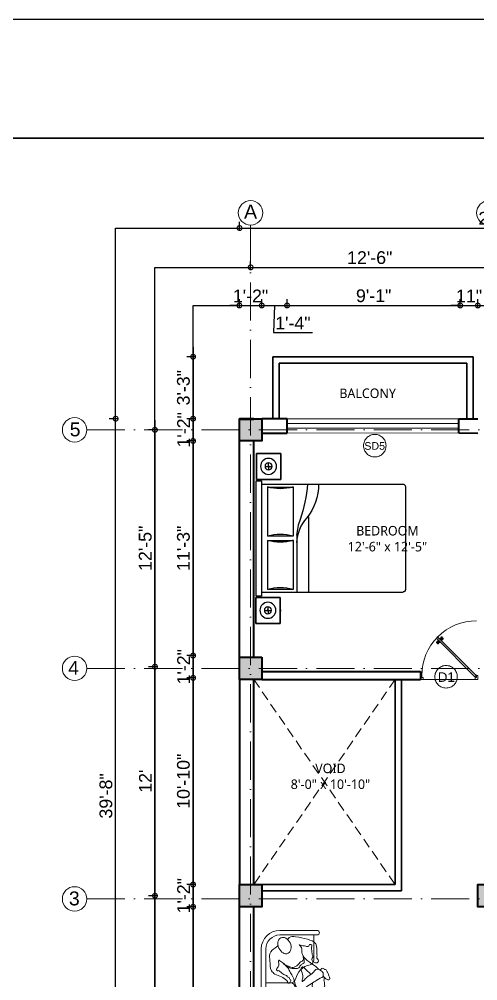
# Model space of a CAD drawing. Header units: inches. Extents: x -71 to 2682309, y -3332 to 801571.
# Drawn here: x 2657438 to 2657726, y 800966 to 801571 of the extents above; entities that cross this region are included whole.
import ezdxf

# ---------------------------------------------------------------- set-up
doc = ezdxf.new("R2010")
doc.units = ezdxf.units.IN
doc.header["$MEASUREMENT"] = 0
doc.header["$PDMODE"] = 99
doc.linetypes.add('ACAD_ISO10W100', pattern=[18, 12, -3, 0, -3])
doc.linetypes.add('HIDDEN2', pattern=[0.1875, 0.125, -0.0625])
for name, color, linetype, lineweight in [('BORDER', 5, 'Continuous', 60), ('CONC. OUTLINE RA', 150, 'Continuous', 40), ('ele 4', 114, 'Continuous', 9), ('FIXTURES', 23, 'Continuous', 9), ('HATCH RA', 8, 'Continuous', 9), ('Overhang EA', 164, 'HIDDEN2', 5), ('PUERTAS', 7, 'Continuous', 13), ('TEXT RA', 254, 'Continuous', 20), ('TEXTURE EA', 8, 'ACAD_ISO10W100', 9), ('wall EA', 24, 'Continuous', 40), ('WALL RA', 42, 'Continuous', 50), ('WALL__HALF_NEW', 42, 'Continuous', 30), ('Win EA', 114, 'Continuous', 5)]:
    doc.layers.add(name, color=color, linetype=linetype, lineweight=lineweight)
for name, color, linetype in [('HACTH', 7, 'Continuous'), ('lettring', 7, 'Continuous'), ('text EA', 7, 'Continuous')]:
    doc.layers.add(name, color=color, linetype=linetype)
doc.styles.add('EAPL', font='arial.ttf', dxfattribs={"height": 8})
doc.styles.get("Standard").update_dxf_attribs({"font": 'arial.ttf'})
doc.dimstyles.new('EA Copy of 1-8', dxfattribs={"dimtxt": 8, "dimasz": 6, "dimexe": 4, "dimexo": 6, "dimgap": 2, "dimtad": 1, "dimdec": 0, "dimzin": 0, "dimdsep": 46, "dimlunit": 3, "dimtxsty": 'EAPL', "dimblk": 'DOTSMALL', "dimcen": -0.09, "dimdle": 6, "dimclrd": 256, "dimclre": 256, "dimclrt": 256, "dimadec": 0, "dimazin": 0, "dimtfac": 8, "dimtdec": 0, "dimtix": 1, "dimtmove": 0, "dimatfit": 3, "dimldrblk": 'OPEN30', "dimfxl": 1, "dimfxlon": 1, "dimtolj": 1, "dimtzin": 0, "dimlwd": -1, "dimlwe": -1, "dimarcsym": 0})

# ---------------------------------------------------------------- blocks, each defined once
blk = doc.blocks.new('COLUMN')
at = {"layer": 'HACTH', "lineweight": 30, "transparency": 33554541}
h = blk.add_hatch(color=256, dxfattribs=at)
h.dxf.hatch_style = 1
h.paths.add_polyline_path([(2659104.19, 784576.38), (2659090.19, 784576.38), (2659090.19, 784562.38), (2659104.19, 784562.38)])
at = {"layer": 'CONC. OUTLINE RA'}
blk.add_lwpolyline([(2659090.19, 784576.38), (2659104.19, 784576.38), (2659104.19, 784562.38), (2659090.19, 784562.38)], close=True, dxfattribs=at)
blk = doc.blocks.new('BED')
at = {"linetype": 'ByBlock', "lineweight": 25}
for points in [[(301567, 126192), (301224, 126192), (301567, 126192)], [(301224, 126192), (301224, 126192)], [(301224, 126192), (301224, 125828), (301224, 126192), (301224, 125828)], [(301567, 126192), (301567, 125826), (301567, 126192)], [(301396, 126018), (301396, 126061)], [(301224, 126018), (301222, 126018), (301224, 126018), (301222, 126018), (301222, 126020), (301222, 126018), (301222, 126020), (301224, 126020), (301222, 126020), (301224, 126020)], [(301222, 126016), (301222, 126018), (301222, 126016)], [(301224, 126016), (301222, 126016), (301224, 126016)], [(301222, 126014), (301222, 126016), (301222, 126014)], [(301222, 126012), (301222, 126014), (301222, 126012)], [(301222, 126014), (301224, 126014)], [(301222, 126010), (301222, 126012), (301222, 126010)], [(301224, 126012), (301222, 126012), (301224, 126012)], [(301222, 126008), (301222, 126010), (301222, 126008)], [(301222, 126010), (301224, 126010)], [(301222, 126006), (301222, 126008), (301222, 126006)], [(301224, 126008), (301222, 126008), (301224, 126008)], [(301222, 126006), (301224, 126006)], [(301222, 126004), (301222, 126006), (301222, 126004)], [(301222, 126001), (301222, 126004), (301222, 126001)], [(301222, 126004), (301222, 126004)], [(301224, 126004), (301222, 126004), (301224, 126004)], [(301224, 125999), (301222, 125999), (301224, 125999), (301222, 125999), (301222, 126001), (301222, 125999), (301222, 126001), (301224, 126001), (301222, 126001), (301224, 126001)], [(301387, 126010), (301345, 126010)], [(301396, 126001), (301396, 125959)], [(301446, 126010), (301406, 126010)], [(301224, 125828), (301567, 125826), (301224, 125828)], [(301567, 125849), (301567, 125849)], [(299465, 125728), (299463, 124266)], [(301497, 125758), (299495, 125760)], [(300835, 125301), (300835, 124232)], [(301000, 125036), (301000, 124232)], [(301495, 124234), (299495, 124236)], [(301576, 124158), (301233, 124158), (301576, 124158)], [(301233, 124158), (301233, 124158)], [(301233, 124158), (301233, 123792), (301233, 124158), (301233, 123792)], [(301576, 124158), (301576, 123792), (301576, 124158)], [(301404, 123984), (301404, 124024)], [(301233, 123984), (301231, 123984), (301233, 123984), (301231, 123984), (301231, 123986), (301231, 123984), (301231, 123986)], [(301231, 123986), (301233, 123986), (301231, 123986)], [(301231, 123982), (301231, 123984), (301231, 123982)], [(301231, 123980), (301231, 123982), (301231, 123980)], [(301233, 123982), (301231, 123982), (301233, 123982)], [(301231, 123978), (301231, 123980), (301231, 123978)], [(301231, 123980), (301231, 123980)], [(301231, 123976), (301231, 123978), (301231, 123976)], [(301231, 123978), (301233, 123978)], [(301231, 123974), (301231, 123976), (301231, 123974)], [(301231, 123976), (301231, 123976)], [(301233, 123976), (301231, 123976), (301233, 123976)], [(301231, 123972), (301231, 123974), (301231, 123972)], [(301231, 123974), (301233, 123974)], [(301233, 123972), (301231, 123972), (301233, 123972)], [(301231, 123969), (301231, 123972), (301231, 123969)], [(301231, 123967), (301231, 123969), (301231, 123967)], [(301231, 123969), (301231, 123969)], [(301233, 123969), (301231, 123969), (301233, 123969)], [(301231, 123967), (301231, 123967)], [(301231, 123965), (301231, 123967), (301231, 123965)], [(301233, 123967), (301231, 123967), (301233, 123967)], [(301231, 123965), (301231, 123965)], [(301396, 123976), (301355, 123976)], [(301404, 123965), (301404, 123925)], [(301455, 123976), (301415, 123976)], [(301233, 123792), (301576, 123792), (301233, 123792)], [(301576, 123815), (301576, 123815)]]:
    blk.add_lwpolyline(points, dxfattribs=at)
for points in [[(301573, 124177), (301573, 125809), (301497, 125809), (301495, 124177)], [(301049, 125026), (301410, 125026), (301410, 125720), (301049, 125720)], [(301049, 124272), (301408, 124272), (301410, 124966), (301049, 124966)], [(301233, 123980), (301231, 123980)], [(301233, 123965), (301231, 123965), (301233, 123965), (301231, 123965)]]:
    blk.add_lwpolyline(points, close=True, dxfattribs=at)
for points in [[(300692, 125762, 0.1793), (300859, 125283, -0.171394), (301002, 124936)], [(300849, 125761, 0.067213), (300951, 125262, -0.076223), (301001, 125039)]]:
    blk.add_lwpolyline(points, format="xyb", dxfattribs=at)
for centre, radius in [((301398, 126012), 113), ((301398, 126012), 49.7), ((301398, 126012), 9.52), ((301407, 123978), 113), ((301407, 123978), 49.7), ((301407, 123978), 9.52)]:
    blk.add_circle(centre, radius, dxfattribs=at)
for centre, radius, start, end in [((299497, 125730), 30.7, 89.9709, 179.9709), ((301233, 126340), 645, 253.7111, 286.2306), ((301231, 125586), 645, 253.7111, 286.2306), ((301231, 124409), 645, 73.7111, 106.2306), ((301231, 123656), 645, 73.7111, 106.2306), ((299497, 124268), 30.7, 179.9709, 269.9709)]:
    blk.add_arc(centre, radius, start, end, dxfattribs=at)
blk = doc.blocks.new('3ft')
at = {"layer": 'PUERTAS', "color": 6}
for p, q in [((1.01, 2.52), (25.23, 26.74)), ((26.05, 25.92), (1.77, 1.64)), ((26.05, 25.92), (25.23, 26.74)), ((0, 2.4), (0, 0)), ((0.72, 2.4), (0, 2.4)), ((1.6, 0), (0, 0)), ((0.72, 1.52), (0.72, 2.44)), ((0.8, 1.52), (0.72, 1.52)), ((0.8, 1.52), (0.8, 2.41)), ((0.8, 1.2), (0.8, 1.52)), ((1.6, 1.2), (0.8, 1.2)), ((1.57, 1.84), (0.94, 2.47)), ((1.63, 1.89), (0.97, 2.55)), ((1.63, 1.89), (1.57, 1.84)), ((1.77, 1.64), (1.57, 1.84)), ((1.6, 0), (1.6, 1.2)), ((34.4, 0), (34.4, 1.2)), ((34.4, 1.2), (35.2, 1.2)), ((34.4, 0), (36, 0)), ((35.2, 1.2), (35.2, 2.4)), ((35.2, 2.4), (36, 2.4)), ((36, 0), (36, 2.4))]:
    blk.add_line(p, q, dxfattribs=at)
at = {"layer": 'PUERTAS', "color": 8}
for p, q in [((22.57, 24.94), (21.65, 25.68)), ((22.63, 24.99), (21.69, 25.75)), ((22.74, 25.1), (21.84, 25.9)), ((22.13, 26.28), (21.98, 26.13)), ((22.88, 25.24), (22.01, 26.06)), ((22.13, 26.28), (22.27, 26.42)), ((22.29, 26.41), (22.27, 26.42)), ((23.16, 25.52), (22.34, 26.39)), ((23.3, 25.66), (22.5, 26.56)), ((23.41, 25.77), (22.65, 26.71)), ((22.69, 24.32), (23.02, 24.83)), ((23.46, 25.83), (22.72, 26.75)), ((22.95, 24.96), (22.84, 25.07)), ((22.98, 24.99), (22.86, 25.1)), ((23.03, 25.04), (22.91, 25.15)), ((22.91, 24.53), (23.1, 24.91)), ((23.11, 25.12), (22.99, 25.23)), ((23.13, 24.76), (23.18, 24.99)), ((23.28, 25.3), (23.17, 25.41)), ((23.36, 25.37), (23.25, 25.49)), ((23.31, 24.94), (23.28, 25.08)), ((23.41, 25.43), (23.3, 25.54)), ((23.46, 25.09), (23.32, 25.13)), ((23.44, 25.45), (23.33, 25.56)), ((23.64, 25.27), (23.41, 25.22)), ((23.87, 25.49), (23.49, 25.3)), ((24.08, 25.71), (23.57, 25.38)), ((24.58, 24.33), (24.52, 24.1)), ((24.8, 24.56), (24.61, 24.18)), ((25.02, 24.77), (24.68, 24.26)), ((23.63, 23.38), (24.14, 23.72)), ((23.84, 23.6), (24.22, 23.79)), ((24.07, 23.82), (24.3, 23.88)), ((24.25, 24), (24.39, 23.97)), ((24.25, 23.26), (24.99, 22.34)), ((24.27, 23.64), (24.38, 23.53)), ((24.3, 23.67), (24.41, 23.56)), ((24.3, 23.32), (25.06, 22.38)), ((24.35, 23.72), (24.46, 23.61)), ((24.4, 24.15), (24.43, 24.01)), ((24.41, 23.43), (25.2, 22.53)), ((24.43, 23.8), (24.54, 23.69)), ((24.55, 23.57), (25.37, 22.7)), ((24.6, 23.97), (24.72, 23.86)), ((24.68, 24.05), (24.79, 23.94)), ((24.73, 24.1), (24.85, 23.99)), ((24.76, 24.13), (24.87, 24.02)), ((24.83, 23.85), (25.7, 23.03)), ((24.97, 23.99), (25.87, 23.2)), ((25.08, 24.1), (26.02, 23.34)), ((25.14, 24.15), (26.06, 23.41)), ((25.58, 22.82), (25.43, 22.67)), ((25.58, 22.82), (25.73, 22.97)), ((25.72, 22.98), (25.73, 22.97)), ((0, 0), (36, 0))]:
    blk.add_line(p, q, dxfattribs=at)
at = {"layer": 'PUERTAS', "color": 1}
for p, q in [((21.67, 25.73), (22.17, 26.23)), ((22.49, 24.95), (21.67, 25.61)), ((21.7, 25.82), (22.14, 26.26)), ((21.73, 25.79), (21.7, 25.82)), ((22.58, 26.7), (22.14, 26.26)), ((22.67, 26.73), (22.17, 26.23)), ((22.61, 26.67), (22.58, 26.7)), ((22.6, 24.96), (23.02, 25.38)), ((22.61, 24.25), (22.92, 24.72)), ((22.7, 25.07), (22.71, 25.06)), ((23.45, 25.91), (22.79, 26.73)), ((22.82, 25.06), (23.08, 25.32)), ((22.94, 24.95), (22.83, 25.07)), ((22.92, 24.72), (22.92, 24.72)), ((22.93, 24.94), (23.19, 25.21)), ((22.93, 24.84), (22.93, 24.83)), ((23.44, 25.81), (23.02, 25.38)), ((23.34, 25.58), (23.08, 25.32)), ((23.46, 25.47), (23.19, 25.21)), ((23.33, 25.7), (23.34, 25.69)), ((23.45, 25.46), (23.33, 25.57)), ((23.57, 25.47), (23.57, 25.47)), ((24.15, 25.79), (23.68, 25.48)), ((23.68, 25.48), (23.68, 25.48)), ((24.27, 25.78), (24.26, 25.79)), ((24.79, 24.38), (24.78, 24.37)), ((24.78, 24.26), (24.78, 24.26)), ((25.1, 24.84), (24.79, 24.38)), ((25.09, 24.96), (25.1, 24.95)), ((22.62, 24.13), (22.61, 24.14)), ((23.44, 23.31), (23.45, 23.3)), ((23.56, 23.3), (24.03, 23.61)), ((24.03, 23.61), (24.03, 23.62)), ((24.14, 23.62), (24.14, 23.62)), ((24.25, 23.62), (24.51, 23.89)), ((24.26, 23.29), (24.69, 23.71)), ((24.26, 23.63), (24.37, 23.52)), ((24.26, 23.18), (24.92, 22.37)), ((24.37, 23.52), (24.63, 23.77)), ((24.37, 23.4), (24.37, 23.4)), ((24.78, 24.15), (24.51, 23.89)), ((24.89, 24.03), (24.63, 23.77)), ((25.11, 24.14), (24.69, 23.71)), ((24.77, 24.14), (24.88, 24.03)), ((25, 24.03), (25, 24.03)), ((25.04, 22.36), (25.54, 22.86)), ((25.1, 22.42), (25.13, 22.39)), ((25.13, 22.39), (25.57, 22.83)), ((25.22, 24.14), (26.03, 23.48)), ((26.04, 23.37), (25.54, 22.86)), ((26.01, 23.27), (25.57, 22.83)), ((25.98, 23.3), (26.01, 23.27))]:
    blk.add_line(p, q, dxfattribs=at)
at = {"layer": 'PUERTAS', "color": 2}
for p, q in [((21.99, 26.11), (21.98, 26.13)), ((25.42, 22.68), (25.43, 22.67))]:
    blk.add_line(p, q, dxfattribs=at)
at = {"layer": 'PUERTAS', "color": 6}
for radius in [0.155, 0.0752]:
    blk.add_circle((0.82, 2.56), radius, dxfattribs=at)
blk.add_arc((0.82, 2.56), 34.38, 359.72845, 90.03333, dxfattribs=at)
at = {"layer": 'PUERTAS', "color": 1}
for centre, start, end in [((22.54, 25.01), 231.07637, 315), ((22.67, 24.2), 135, 225), ((22.73, 26.68), 38.92363, 135), ((22.77, 25.12), 225, 315), ((22.99, 24.89), 135, 219.74275), ((22.87, 24.78), 315, 39.74275), ((23.28, 25.63), 315, 45), ((23.39, 25.86), 315, 38.92363), ((23.51, 25.41), 50.25725, 135), ((23.62, 25.53), 230.25725, 315), ((24.2, 25.73), 45, 135), ((24.84, 24.31), 135, 219.74275), ((24.72, 24.21), 315, 39.74275), ((25.04, 24.89), 315, 45), ((23.51, 23.36), 225, 315), ((24.09, 23.56), 50.25725, 135), ((24.2, 23.68), 230.25725, 315), ((24.32, 23.23), 135, 218.92363), ((24.42, 23.46), 135, 225), ((24.94, 23.98), 45, 135), ((24.98, 22.42), 218.92363, 315), ((25.17, 24.08), 51.07637, 135), ((25.98, 23.42), 315, 51.07637)]:
    blk.add_arc(centre, 0.08, start, end, dxfattribs=at)
blk = doc.blocks.new('*U327')
at = {"color": 3, "xscale": -1}
blk.add_blockref('3ft', (42, 0), dxfattribs=at)
blk = doc.blocks.new('SDM')
at = {"lineweight": 9}
for p, q in [((145581.57, -43580.35), (145558.51, -43580.35)), ((145581.57, -43583.21), (145558.51, -43583.21)), ((145579.51, -43598.48), (145579.51, -43583.21)), ((145579.51, -43598.48), (145579.51, -43583.21)), ((145547.05, -43640.66), (145547.05, -43591.8)), ((145547.05, -43640.66), (145547.05, -43591.8)), ((145549.92, -43640.73), (145549.92, -43591.8)), ((145549.92, -43656.78), (145549.92, -43591.8)), ((145565.19, -43612.8), (145549.92, -43612.8)), ((145565.19, -43612.8), (145549.92, -43612.8)), ((145568.05, -43631.19), (145568.05, -43615.66)), ((145568.05, -43631.19), (145568.05, -43615.66)), ((145565.19, -43634.05), (145549.92, -43634.05)), ((145565.19, -43634.05), (145549.92, -43634.05)), ((145568.05, -43653.91), (145568.05, -43636.91)), ((145547.05, -43640.66), (145547.05, -43657.79)), ((145549.92, -43650.09), (145549.92, -43657.79)), ((145565.19, -43656.78), (145549.92, -43656.78)), ((145565.19, -43656.78), (145549.92, -43656.78))]:
    blk.add_line(p, q, dxfattribs=at)
blk.add_line((145556.59, -43604.83), (145557.09, -43605.35))
for centre, radius, start, end in [((145558.51, -43591.8), 11.45, 90, 180), ((145558.51, -43591.8), 11.45, 90, 180), ((145558.51, -43591.8), 8.59, 90, 180), ((145558.51, -43591.8), 8.59, 90, 180), ((145581.57, -43581.78), 1.43, 270, 90), ((145579.51, -43612.8), 11.45, 101.53696, 168.46304), ((145576.8, -43598.87), 2.73, 278.71479, 8.26891), ((145565.19, -43615.66), 2.86, 0, 90), ((145565.19, -43615.66), 2.86, 0, 90), ((145565.48, -43609.94), 2.86, 270, 348.46304), ((145565.48, -43609.94), 2.86, 270, 348.46304), ((145565.19, -43631.19), 2.86, 270, 0), ((145565.19, -43631.19), 2.86, 270, 0), ((145565.19, -43636.91), 2.86, 0, 90), ((145565.19, -43636.91), 2.86, 0, 90), ((145565.19, -43653.91), 2.86, 270, 0), ((145565.19, -43653.91), 2.86, 270, 0)]:
    blk.add_arc(centre, radius, start, end, dxfattribs=at)
blk.add_arc((145548.49, -43657.79), 1.43, 180, 0)
blk.add_ellipse((145561.42, -43589.72), major_axis=(2.23, -4.81), ratio=0.720355, dxfattribs=at)
blk.add_ellipse((145584.78, -43617.77), major_axis=(2.08, -1.83), ratio=0.724723, start_param=3.724097, end_param=8.077763, dxfattribs=at)
for points, knots in [([(145582.66, -43604.49), (145581.89, -43603.69), (145580.09, -43601.85), (145576.85, -43600.27), (145574.76, -43598.23), (145573.51, -43597.01), (145572.75, -43595.77), (145571.76, -43593.51), (145572.65, -43590.72), (145569.82, -43589.03), (145573.06, -43589.94), (145574.37, -43590.04), (145576.54, -43590.65), (145576.71, -43588.71), (145578.82, -43589.38), (145577.83, -43590.8), (145578.25, -43591.89), (145578.23, -43593.26), (145578.53, -43594.3), (145578.44, -43595.46), (145579.16, -43596.04), (145579.01, -43597.14), (145578.14, -43597.7), (145578.34, -43598.67), (145578.82, -43599.66), (145579.99, -43600.15), (145581.12, -43600.6), (145582.03, -43600.15), (145582.69, -43599.11), (145581.99, -43598.22), (145581.5, -43597.72), (145581.31, -43597.2), (145581.61, -43596.3), (145581.35, -43593.41), (145582.12, -43587.99), (145574.83, -43585.48), (145569.79, -43584.26), (145564.84, -43584.02), (145563.64, -43585.5), (145563.31, -43585.92)], [0, 0, 0, 0, 3.325846, 7.670134, 10.624116, 12.038265, 12.889845, 14.971214, 19.344642, 20.120435, 22.38686, 24.122183, 26.004207, 27.016886, 28.504809, 29.576653, 31.062957, 31.871648, 33.645407, 34.323323, 35.174903, 36.105505, 37.177588, 37.855503, 38.814461, 40.422275, 41.495341, 42.271134, 43.283734, 44.722228, 45.098363, 45.395714, 46.326316, 47.794737, 54.212165, 59.995624, 67.491179, 71.461404, 73.033279, 73.033279, 73.033279, 73.033279]), ([(145585.61, -43608.88), (145584.2, -43609.62), (145581.58, -43611), (145577.76, -43613.56), (145574.67, -43615.51), (145571.84, -43617.27), (145569.02, -43616.63), (145568.58, -43614.68), (145567.89, -43613.21), (145567.43, -43610.81), (145566.17, -43607.96), (145564.47, -43605.67), (145563.86, -43603.28), (145562.06, -43602.41), (145561.18, -43600.81), (145559.78, -43600.07), (145558.85, -43599.46), (145557.64, -43598.16), (145557.94, -43601.13), (145557.88, -43602.41), (145557.12, -43603.41), (145556.56, -43603.91), (145556.45, -43604.73), (145556.99, -43605.58), (145557.87, -43605), (145559.03, -43606.43), (145560.5, -43607.17), (145561.91, -43608.16), (145563.13, -43608.26), (145562.97, -43609.25), (145564.07, -43609.05), (145564.5, -43610.05), (145565.06, -43610.71), (145565.52, -43611.57), (145564.92, -43612.2), (145564.69, -43612.89), (145564.15, -43613.06), (145563.63, -43613.05), (145563.29, -43612.55), (145563.23, -43611.94), (145562.13, -43610.48), (145559.48, -43608.81), (145555.77, -43607.96), (145552.34, -43604.66), (145552.67, -43599.88), (145551.7, -43594.36), (145554.84, -43591.55), (145556.97, -43590.33), (145557.37, -43589.79), (145557.51, -43589.6)], [0, 0, 0, 0, 4.757835, 8.871596, 13.795995, 15.703378, 18.874355, 20.333078, 21.393776, 23.787848, 27.593012, 30.637122, 32.309739, 34.63565, 36.117002, 37.663703, 39.119172, 39.874687, 41.758796, 44.064105, 44.674646, 45.429733, 46.26714, 47.007713, 47.770706, 48.615291, 51.760073, 52.888557, 54.017041, 54.448664, 55.189599, 56.303165, 57.268571, 57.970993, 58.865489, 59.567911, 60.036322, 60.455576, 61.048101, 61.611799, 62.282373, 66.362929, 70.738851, 73.568952, 79.766702, 84.1832, 89.528267, 90.789581, 91.513321, 91.513321, 91.513321, 91.513321]), ([(145572.91, -43596.32), (145573.15, -43597.2), (145573.59, -43598.88), (145570.97, -43599.75), (145569.92, -43601.66), (145567.96, -43603), (145565.7, -43603.56), (145563.97, -43602.46), (145562.46, -43601.92), (145560.82, -43601.64), (145560.56, -43600.79), (145560.51, -43600.48)], [0, 0, 0, 0, 2.449131, 4.69274, 7.226306, 9.206901, 12.10049, 13.868805, 15.405753, 17.351833, 18.303342, 18.303342, 18.303342, 18.303342]), ([(145573.13, -43595.99), (145573.34, -43597.2), (145573.6, -43598.63), (145573.65, -43600.85), (145571.96, -43601.1), (145571.06, -43602.32), (145570.52, -43603.6), (145569.01, -43604.19), (145567.26, -43603.83), (145565.11, -43603.86), (145563.48, -43602.93), (145562.55, -43602.24), (145562.17, -43601.95)], [0, 0, 0, 0, 3.818851, 4.526346, 6.049201, 7.818838, 9.005706, 10.038026, 12.347087, 14.294969, 16.367357, 17.79478, 17.79478, 17.79478, 17.79478]), ([(145583.56, -43604.85), (145583.86, -43604.46), (145584.32, -43603.85), (145585.5, -43603.71), (145585.93, -43604.25), (145586.44, -43604.74), (145587.38, -43604.44), (145587.54, -43605.6), (145588.37, -43606.43), (145588.36, -43607.82), (145589.16, -43608.75), (145589.35, -43609.49), (145589.4, -43610.07), (145589.47, -43610.92), (145588.28, -43611.08), (145587.39, -43610.56), (145586.55, -43609.9), (145585.83, -43609.16), (145585.02, -43608.15), (145585.62, -43606.75), (145584.63, -43605.68), (145583.67, -43605.2), (145582.86, -43604.42), (145580.6, -43603.89), (145579.14, -43606.97), (145576.49, -43608.25), (145574.89, -43609.71), (145573.86, -43610.95), (145571.67, -43612.84), (145573.45, -43608.47), (145572.22, -43606.57), (145571.59, -43604.43), (145571.85, -43603.27), (145572.93, -43602.7), (145574.74, -43604.8), (145576.28, -43606.09), (145577.57, -43607.16)], [0, 0, 0, 0, 1.413911, 2.223451, 3.110756, 3.345147, 4.273579, 5.232538, 6.084118, 7.812651, 8.956683, 9.672739, 10.024535, 10.760551, 11.83593, 12.67758, 13.932597, 14.9716, 15.823306, 17.620444, 18.646588, 19.817059, 20.889812, 21.962679, 26.196297, 28.649123, 31.002252, 32.332218, 34.121838, 36.518503, 40.555506, 41.816824, 43.042534, 43.818327, 44.89108, 50.212658, 50.212658, 50.212658, 50.212658]), ([(145585.57, -43608.87), (145585.86, -43609.68), (145586.02, -43610.25), (145585.68, -43611.33), (145586.43, -43612.31), (145586, -43613.51), (145586.5, -43614.71), (145585.66, -43616.03), (145584.3, -43616.79), (145582.95, -43617.09), (145581.52, -43617.06), (145580.62, -43615.91), (145579.07, -43616.07), (145578.48, -43614.8), (145578.77, -43613.79), (145578.84, -43613.04), (145578.95, -43612.75)], [0, 0, 0, 0, 1.018713, 1.858353, 3.365839, 4.34542, 5.635641, 7.143048, 8.739637, 10.511534, 11.492244, 13.058156, 14.62439, 15.633938, 16.893399, 17.90899, 17.90899, 17.90899, 17.90899])]:
    blk.add_open_spline(points, degree=3, knots=knots, dxfattribs=at)
blk = doc.blocks.new('_DotSmall')
at = {"color": 0, "linetype": 'ByBlock', "const_width": 0.5}
blk.add_lwpolyline([(-0.0625, 0, 1), (0.0625, 0, 1)], format="xyb", close=True, dxfattribs=at)
blk = doc.blocks.new('*D598')
at = {"layer": 'Defpoints', "color": 0, "transparency": 16777216}
for p in [(2657576.37, 801358.52), (2657547.22, 801319.52), (2657576.3, 801319.52)]:
    blk.add_point(p, dxfattribs=at)
at = {"layer": 'lettring', "transparency": 16777216}
for p, q in [((2657547.22, 801364.52), (2657547.22, 801313.52)), ((2657548.22, 801358.52), (2657543.22, 801358.52)), ((2657548.22, 801319.52), (2657543.22, 801319.52))]:
    blk.add_line(p, q, dxfattribs=at)
at = {"layer": 'lettring', "transparency": 16777216, "xscale": 6, "yscale": 6, "zscale": 6}
for p, rotation in [((2657547.22, 801358.52), 90), ((2657547.22, 801319.52), 270)]:
    blk.add_blockref('_DotSmall', p, dxfattribs=dict(at, rotation=rotation))
at = {"layer": 'lettring', "transparency": 16777216, "insert": (2657541.13, 801339.02), "char_height": 8, "attachment_point": 5, "rotation": 90, "style": 'EAPL'}
blk.add_mtext('\\A1;3\'-3"', dxfattribs=at)
blk = doc.blocks.new('_Open30')
at = {"color": 0, "linetype": 'ByBlock', "lineweight": -2}
for p, q in [((-1, 0.27), (0, 0)), ((0, 0), (-1, -0.27)), ((0, 0), (-1, 0))]:
    blk.add_line(p, q, dxfattribs=at)
blk = doc.blocks.new('*D599')
at = {"layer": 'Defpoints', "color": 0, "transparency": 16777216}
for p in [(2657576.3, 801319.52), (2657547.22, 801305.52), (2657576.37, 801305.52)]:
    blk.add_point(p, dxfattribs=at)
at = {"layer": 'lettring', "transparency": 16777216}
for p, q in [((2657547.22, 801319.52), (2657547.22, 801325.52)), ((2657548.22, 801319.52), (2657543.22, 801319.52)), ((2657547.22, 801319.52), (2657547.22, 801305.52)), ((2657548.22, 801305.52), (2657543.22, 801305.52)), ((2657547.22, 801305.52), (2657547.22, 801299.52))]:
    blk.add_line(p, q, dxfattribs=at)
at = {"layer": 'lettring', "transparency": 16777216, "xscale": 6, "yscale": 6, "zscale": 6}
for p, rotation in [((2657547.22, 801319.52), 270), ((2657547.22, 801305.52), 90)]:
    blk.add_blockref('_DotSmall', p, dxfattribs=dict(at, rotation=rotation))
at = {"layer": 'lettring', "transparency": 16777216, "insert": (2657541.2, 801312.52), "char_height": 8, "attachment_point": 5, "rotation": 90, "style": 'EAPL'}
blk.add_mtext('\\A1;1\'-2"', dxfattribs=at)
blk = doc.blocks.new('*D600')
at = {"layer": 'Defpoints', "color": 0, "transparency": 16777216}
for p in [(2657576.37, 801305.52), (2657547.22, 801170.52), (2657576.3, 801170.52)]:
    blk.add_point(p, dxfattribs=at)
at = {"layer": 'lettring', "transparency": 16777216}
for p, q in [((2657547.22, 801311.52), (2657547.22, 801164.52)), ((2657548.22, 801305.52), (2657543.22, 801305.52)), ((2657548.22, 801170.52), (2657543.22, 801170.52))]:
    blk.add_line(p, q, dxfattribs=at)
at = {"layer": 'lettring', "transparency": 16777216, "xscale": 6, "yscale": 6, "zscale": 6}
for p, rotation in [((2657547.22, 801305.52), 90), ((2657547.22, 801170.52), 270)]:
    blk.add_blockref('_DotSmall', p, dxfattribs=dict(at, rotation=rotation))
at = {"layer": 'lettring', "transparency": 16777216, "insert": (2657541.13, 801238.02), "char_height": 8, "attachment_point": 5, "rotation": 90, "style": 'EAPL'}
blk.add_mtext('\\A1;11\'-3"', dxfattribs=at)
blk = doc.blocks.new('*D601')
at = {"layer": 'Defpoints', "color": 0, "transparency": 16777216}
for p in [(2657576.3, 801170.52), (2657547.22, 801156.52), (2657576.3, 801156.52)]:
    blk.add_point(p, dxfattribs=at)
at = {"layer": 'lettring', "transparency": 16777216}
for p, q in [((2657547.22, 801170.52), (2657547.22, 801176.52)), ((2657548.22, 801170.52), (2657543.22, 801170.52)), ((2657547.22, 801170.52), (2657547.22, 801156.52)), ((2657548.22, 801156.52), (2657543.22, 801156.52)), ((2657547.22, 801156.52), (2657547.22, 801150.52))]:
    blk.add_line(p, q, dxfattribs=at)
at = {"layer": 'lettring', "transparency": 16777216, "xscale": 6, "yscale": 6, "zscale": 6}
for p, rotation in [((2657547.22, 801170.52), 270), ((2657547.22, 801156.52), 90)]:
    blk.add_blockref('_DotSmall', p, dxfattribs=dict(at, rotation=rotation))
at = {"layer": 'lettring', "transparency": 16777216, "insert": (2657541.2, 801163.52), "char_height": 8, "attachment_point": 5, "rotation": 90, "style": 'EAPL'}
blk.add_mtext('\\A1;1\'-2"', dxfattribs=at)
blk = doc.blocks.new('*D602')
at = {"layer": 'Defpoints', "color": 0, "transparency": 16777216}
for p in [(2657576.3, 801156.52), (2657547.22, 801026.51), (2657576.33, 801026.51)]:
    blk.add_point(p, dxfattribs=at)
at = {"layer": 'lettring', "transparency": 16777216}
for p, q in [((2657547.22, 801162.52), (2657547.22, 801020.51)), ((2657548.22, 801156.52), (2657543.22, 801156.52)), ((2657548.22, 801026.51), (2657543.22, 801026.51))]:
    blk.add_line(p, q, dxfattribs=at)
at = {"layer": 'lettring', "transparency": 16777216, "xscale": 6, "yscale": 6, "zscale": 6}
for p, rotation in [((2657547.22, 801156.52), 90), ((2657547.22, 801026.51), 270)]:
    blk.add_blockref('_DotSmall', p, dxfattribs=dict(at, rotation=rotation))
at = {"layer": 'lettring', "transparency": 16777216, "insert": (2657541.13, 801091.51), "char_height": 8, "attachment_point": 5, "rotation": 90, "style": 'EAPL'}
blk.add_mtext('\\A1;10\'-10"', dxfattribs=at)
blk = doc.blocks.new('*D603')
at = {"layer": 'Defpoints', "color": 0, "transparency": 16777216}
for p in [(2657576.33, 801026.51), (2657547.22, 801012.51), (2657576.3, 801012.51)]:
    blk.add_point(p, dxfattribs=at)
at = {"layer": 'lettring', "transparency": 16777216}
for p, q in [((2657547.22, 801026.51), (2657547.22, 801032.51)), ((2657548.22, 801026.51), (2657543.22, 801026.51)), ((2657547.22, 801026.51), (2657547.22, 801012.51)), ((2657548.22, 801012.51), (2657543.22, 801012.51)), ((2657547.22, 801012.51), (2657547.22, 801006.51))]:
    blk.add_line(p, q, dxfattribs=at)
at = {"layer": 'lettring', "transparency": 16777216, "xscale": 6, "yscale": 6, "zscale": 6}
for p, rotation in [((2657547.22, 801026.51), 270), ((2657547.22, 801012.51), 90)]:
    blk.add_blockref('_DotSmall', p, dxfattribs=dict(at, rotation=rotation))
at = {"layer": 'lettring', "transparency": 16777216, "insert": (2657541.2, 801019.51), "char_height": 8, "attachment_point": 5, "rotation": 90, "style": 'EAPL'}
blk.add_mtext('\\A1;1\'-2"', dxfattribs=at)
blk = doc.blocks.new('*D593')
at = {"layer": 'Defpoints', "color": 0, "transparency": 16777216}
for p in [(2657583.4, 801312.52), (2657523.22, 801163.54), (2657583.36, 801163.54)]:
    blk.add_point(p, dxfattribs=at)
at = {"layer": 'lettring', "transparency": 16777216}
for p, q in [((2657523.22, 801318.52), (2657523.22, 801157.54)), ((2657524.22, 801312.52), (2657519.22, 801312.52)), ((2657524.22, 801163.54), (2657519.22, 801163.54))]:
    blk.add_line(p, q, dxfattribs=at)
at = {"layer": 'lettring', "transparency": 16777216, "xscale": 6, "yscale": 6, "zscale": 6}
for p, rotation in [((2657523.22, 801312.52), 90), ((2657523.22, 801163.54), 270)]:
    blk.add_blockref('_DotSmall', p, dxfattribs=dict(at, rotation=rotation))
at = {"layer": 'lettring', "transparency": 16777216, "insert": (2657517.13, 801238.03), "char_height": 8, "attachment_point": 5, "rotation": 90, "style": 'EAPL'}
blk.add_mtext('\\A1;12\'-5"', dxfattribs=at)
blk = doc.blocks.new('*D594')
at = {"layer": 'Defpoints', "color": 0, "transparency": 16777216}
for p in [(2657583.36, 801163.54), (2657523.22, 801019.48), (2657583.36, 801019.48)]:
    blk.add_point(p, dxfattribs=at)
at = {"layer": 'lettring', "transparency": 16777216}
for p, q in [((2657523.22, 801169.54), (2657523.22, 801013.48)), ((2657524.22, 801163.54), (2657519.22, 801163.54)), ((2657524.22, 801019.48), (2657519.22, 801019.48))]:
    blk.add_line(p, q, dxfattribs=at)
at = {"layer": 'lettring', "transparency": 16777216, "xscale": 6, "yscale": 6, "zscale": 6}
for p, rotation in [((2657523.22, 801163.54), 90), ((2657523.22, 801019.48), 270)]:
    blk.add_blockref('_DotSmall', p, dxfattribs=dict(at, rotation=rotation))
at = {"layer": 'lettring', "transparency": 16777216, "insert": (2657517.2, 801091.51), "char_height": 8, "attachment_point": 5, "rotation": 90, "style": 'EAPL'}
blk.add_mtext("\\A1;12'", dxfattribs=at)
blk = doc.blocks.new('*D595')
at = {"layer": 'Defpoints', "color": 0, "transparency": 16777216}
for p in [(2657583.36, 801019.48), (2657523.22, 800852.02), (2657583.36, 800852.02)]:
    blk.add_point(p, dxfattribs=at)
at = {"layer": 'lettring', "transparency": 16777216}
for p, q in [((2657523.22, 801025.48), (2657523.22, 800846.02)), ((2657524.22, 801019.48), (2657519.22, 801019.48)), ((2657524.22, 800852.02), (2657519.22, 800852.02))]:
    blk.add_line(p, q, dxfattribs=at)
at = {"layer": 'lettring', "transparency": 16777216, "xscale": 6, "yscale": 6, "zscale": 6}
for p, rotation in [((2657523.22, 801019.48), 90), ((2657523.22, 800852.02), 270)]:
    blk.add_blockref('_DotSmall', p, dxfattribs=dict(at, rotation=rotation))
at = {"layer": 'lettring', "transparency": 16777216, "insert": (2657517.2, 800935.75), "char_height": 8, "attachment_point": 5, "rotation": 90, "style": 'EAPL'}
blk.add_mtext('\\A1;14\'-1"', dxfattribs=at)
blk = doc.blocks.new('*D596')
at = {"layer": 'Defpoints', "color": 0, "transparency": 16777216}
for p in [(2657498.48, 801319.52), (2657576.36, 801319.52), (2657576.36, 800845.02)]:
    blk.add_point(p, dxfattribs=at)
at = {"layer": 'lettring', "transparency": 16777216}
for p, q in [((2657498.48, 800839.02), (2657498.48, 801325.52)), ((2657499.48, 801319.52), (2657494.48, 801319.52)), ((2657499.48, 800845.02), (2657494.48, 800845.02))]:
    blk.add_line(p, q, dxfattribs=at)
at = {"layer": 'lettring', "transparency": 16777216, "xscale": 6, "yscale": 6, "zscale": 6}
for p, rotation in [((2657498.48, 801319.52), 90), ((2657498.48, 800845.02), 270)]:
    blk.add_blockref('_DotSmall', p, dxfattribs=dict(at, rotation=rotation))
at = {"layer": 'lettring', "transparency": 16777216, "insert": (2657492.39, 801082.27), "char_height": 8, "attachment_point": 5, "rotation": 90, "style": 'EAPL'}
blk.add_mtext('\\A1;39\'-8"', dxfattribs=at)
blk = doc.blocks.new('*D597')
at = {"layer": 'Defpoints', "color": 0, "transparency": 16777216}
for p in [(2657576.36, 801012.51), (2657547.22, 800859.04), (2657576.36, 800859.04)]:
    blk.add_point(p, dxfattribs=at)
at = {"layer": 'lettring', "transparency": 16777216}
for p, q in [((2657547.22, 801018.51), (2657547.22, 800853.04)), ((2657548.22, 801012.51), (2657543.22, 801012.51)), ((2657548.22, 800859.04), (2657543.22, 800859.04))]:
    blk.add_line(p, q, dxfattribs=at)
at = {"layer": 'lettring', "transparency": 16777216, "xscale": 6, "yscale": 6, "zscale": 6}
for p, rotation in [((2657547.22, 801012.51), 90), ((2657547.22, 800859.04), 270)]:
    blk.add_blockref('_DotSmall', p, dxfattribs=dict(at, rotation=rotation))
at = {"layer": 'lettring', "transparency": 16777216, "insert": (2657541.2, 800935.78), "char_height": 8, "attachment_point": 5, "rotation": 90, "style": 'EAPL'}
blk.add_mtext('\\A1;12\'-11"', dxfattribs=at)
blk = doc.blocks.new('*D606')
at = {"layer": 'Defpoints', "color": 0, "transparency": 16777216}
for p in [(2657733.25, 801414.7), (2657583.4, 801312.52), (2657733.25, 801312.52)]:
    blk.add_point(p, dxfattribs=at)
at = {"layer": 'lettring', "transparency": 16777216}
for p, q in [((2657583.4, 801413.7), (2657583.4, 801418.7)), ((2657733.25, 801413.7), (2657733.25, 801418.7)), ((2657577.4, 801414.7), (2657739.25, 801414.7))]:
    blk.add_line(p, q, dxfattribs=at)
at = {"layer": 'lettring', "transparency": 16777216, "xscale": 6, "yscale": 6, "zscale": 6, "rotation": 180}
blk.add_blockref('_DotSmall', (2657583.4, 801414.7), dxfattribs=at)
at = {"layer": 'lettring', "transparency": 16777216, "xscale": 6, "yscale": 6, "zscale": 6}
blk.add_blockref('_DotSmall', (2657733.25, 801414.7), dxfattribs=at)
at = {"layer": 'lettring', "transparency": 16777216, "insert": (2657658.32, 801420.79), "char_height": 8, "attachment_point": 5, "style": 'EAPL'}
blk.add_mtext('\\A1;12\'-6"', dxfattribs=at)
blk = doc.blocks.new('*D608')
at = {"layer": 'Defpoints', "color": 0, "transparency": 16777216}
for p in [(2657905.33, 801439.45), (2657576.4, 801319.52), (2657905.33, 801319.52)]:
    blk.add_point(p, dxfattribs=at)
at = {"layer": 'lettring', "transparency": 16777216}
for p, q in [((2657576.4, 801438.45), (2657576.4, 801443.45)), ((2657905.33, 801438.45), (2657905.33, 801443.45)), ((2657570.4, 801439.45), (2657911.33, 801439.45))]:
    blk.add_line(p, q, dxfattribs=at)
at = {"layer": 'lettring', "transparency": 16777216, "xscale": 6, "yscale": 6, "zscale": 6, "rotation": 180}
blk.add_blockref('_DotSmall', (2657576.4, 801439.45), dxfattribs=at)
at = {"layer": 'lettring', "transparency": 16777216, "xscale": 6, "yscale": 6, "zscale": 6}
blk.add_blockref('_DotSmall', (2657905.33, 801439.45), dxfattribs=at)
at = {"layer": 'lettring', "transparency": 16777216, "insert": (2657740.86, 801445.53), "char_height": 8, "attachment_point": 5, "style": 'EAPL'}
blk.add_mtext('\\A1;27\'-5"', dxfattribs=at)
blk = doc.blocks.new('*D613')
at = {"layer": 'Defpoints', "color": 0, "transparency": 16777216}
for p in [(2657590.37, 801390.72), (2657576.3, 801319.53), (2657590.37, 801319.53)]:
    blk.add_point(p, dxfattribs=at)
at = {"layer": 'lettring', "transparency": 16777216}
for p, q in [((2657576.3, 801389.72), (2657576.3, 801394.72)), ((2657590.37, 801389.72), (2657590.37, 801394.72)), ((2657576.3, 801390.72), (2657570.3, 801390.72)), ((2657576.3, 801390.72), (2657590.37, 801390.72)), ((2657590.37, 801390.72), (2657596.37, 801390.72))]:
    blk.add_line(p, q, dxfattribs=at)
at = {"layer": 'lettring', "transparency": 16777216, "xscale": 6, "yscale": 6, "zscale": 6}
blk.add_blockref('_DotSmall', (2657576.3, 801390.72), dxfattribs=at)
at = {"layer": 'lettring', "transparency": 16777216, "xscale": 6, "yscale": 6, "zscale": 6, "rotation": 180}
blk.add_blockref('_DotSmall', (2657590.37, 801390.72), dxfattribs=at)
at = {"layer": 'lettring', "transparency": 16777216, "insert": (2657583.34, 801396.74), "char_height": 8, "attachment_point": 5, "style": 'EAPL'}
blk.add_mtext('\\A1;1\'-2"', dxfattribs=at)
blk = doc.blocks.new('*D614')
at = {"layer": 'Defpoints', "color": 0, "transparency": 16777216}
for p in [(2657606.3, 801390.72), (2657590.37, 801319.53), (2657606.3, 801319.54)]:
    blk.add_point(p, dxfattribs=at)
at = {"layer": 'lettring', "transparency": 16777216}
for p, q in [((2657590.37, 801389.72), (2657590.37, 801394.72)), ((2657606.3, 801389.72), (2657606.3, 801394.72)), ((2657584.37, 801390.72), (2657612.3, 801390.72)), ((2657598.34, 801390.72), (2657597.73, 801373.64)), ((2657597.73, 801373.64), (2657622.24, 801373.64))]:
    blk.add_line(p, q, dxfattribs=at)
at = {"layer": 'lettring', "transparency": 16777216, "xscale": 6, "yscale": 6, "zscale": 6, "rotation": 180}
blk.add_blockref('_DotSmall', (2657590.37, 801390.72), dxfattribs=at)
at = {"layer": 'lettring', "transparency": 16777216, "xscale": 6, "yscale": 6, "zscale": 6}
blk.add_blockref('_DotSmall', (2657606.3, 801390.72), dxfattribs=at)
at = {"layer": 'lettring', "transparency": 16777216, "insert": (2657609.98, 801379.66), "char_height": 8, "attachment_point": 5, "style": 'EAPL'}
blk.add_mtext('\\A1;1\'-4"', dxfattribs=at)
blk = doc.blocks.new('*D615')
at = {"layer": 'Defpoints', "color": 0, "transparency": 16777216}
for p in [(2657715.27, 801390.72), (2657606.3, 801319.54), (2657715.27, 801319.55)]:
    blk.add_point(p, dxfattribs=at)
at = {"layer": 'lettring', "transparency": 16777216}
for p, q in [((2657606.3, 801389.72), (2657606.3, 801394.72)), ((2657715.27, 801389.72), (2657715.27, 801394.72)), ((2657600.3, 801390.72), (2657721.27, 801390.72))]:
    blk.add_line(p, q, dxfattribs=at)
at = {"layer": 'lettring', "transparency": 16777216, "xscale": 6, "yscale": 6, "zscale": 6, "rotation": 180}
blk.add_blockref('_DotSmall', (2657606.3, 801390.72), dxfattribs=at)
at = {"layer": 'lettring', "transparency": 16777216, "xscale": 6, "yscale": 6, "zscale": 6}
blk.add_blockref('_DotSmall', (2657715.27, 801390.72), dxfattribs=at)
at = {"layer": 'lettring', "transparency": 16777216, "insert": (2657660.78, 801396.81), "char_height": 8, "attachment_point": 5, "style": 'EAPL'}
blk.add_mtext('\\A1;9\'-1"', dxfattribs=at)
blk = doc.blocks.new('*D616')
at = {"layer": 'Defpoints', "color": 0, "transparency": 16777216}
for p in [(2657726.31, 801390.72), (2657715.27, 801319.55), (2657726.31, 801319.53)]:
    blk.add_point(p, dxfattribs=at)
at = {"layer": 'lettring', "transparency": 16777216}
for p, q in [((2657715.27, 801389.72), (2657715.27, 801394.72)), ((2657726.31, 801389.72), (2657726.31, 801394.72)), ((2657715.27, 801390.72), (2657709.27, 801390.72)), ((2657715.27, 801390.72), (2657726.31, 801390.72)), ((2657726.31, 801390.72), (2657732.31, 801390.72))]:
    blk.add_line(p, q, dxfattribs=at)
at = {"layer": 'lettring', "transparency": 16777216, "xscale": 6, "yscale": 6, "zscale": 6}
blk.add_blockref('_DotSmall', (2657715.27, 801390.72), dxfattribs=at)
at = {"layer": 'lettring', "transparency": 16777216, "xscale": 6, "yscale": 6, "zscale": 6, "rotation": 180}
blk.add_blockref('_DotSmall', (2657726.31, 801390.72), dxfattribs=at)
at = {"layer": 'lettring', "transparency": 16777216, "insert": (2657720.79, 801396.74), "char_height": 8, "attachment_point": 5, "style": 'EAPL'}
blk.add_mtext('\\A1;11"', dxfattribs=at)
blk = doc.blocks.new('*D617')
at = {"layer": 'Defpoints', "color": 0, "transparency": 16777216}
for p in [(2657740.31, 801390.72), (2657726.31, 801319.53), (2657740.31, 801319.53)]:
    blk.add_point(p, dxfattribs=at)
at = {"layer": 'lettring', "transparency": 16777216}
for p, q in [((2657726.31, 801389.72), (2657726.31, 801394.72)), ((2657740.31, 801389.72), (2657740.31, 801394.72)), ((2657720.31, 801390.72), (2657746.31, 801390.72)), ((2657733.31, 801390.72), (2657738.36, 801373.98)), ((2657738.36, 801373.98), (2657762.87, 801373.98))]:
    blk.add_line(p, q, dxfattribs=at)
at = {"layer": 'lettring', "transparency": 16777216, "xscale": 6, "yscale": 6, "zscale": 6, "rotation": 180}
blk.add_blockref('_DotSmall', (2657726.31, 801390.72), dxfattribs=at)
at = {"layer": 'lettring', "transparency": 16777216, "xscale": 6, "yscale": 6, "zscale": 6}
blk.add_blockref('_DotSmall', (2657740.31, 801390.72), dxfattribs=at)
at = {"layer": 'lettring', "transparency": 16777216, "insert": (2657750.61, 801380), "char_height": 8, "attachment_point": 5, "style": 'EAPL'}
blk.add_mtext('\\A1;1\'-2"', dxfattribs=at)

msp = doc.modelspace()

# ---------------------------------------------------------------- linework, layer by layer
at = {"layer": 'BORDER', "lineweight": 30}
msp.add_lwpolyline([(2658533.98, 801495.99), (2656997.87, 801495.99), (2655557.36, 801495.99), (2655557.36, 800447.59), (2655557.36, 799405.33), (2656997.87, 799405.33), (2658533.98, 799405.33)], dxfattribs=at)
at = {"layer": 'Defpoints'}
for points in [[(2655428.79, 801570.77), (2658596.79, 801570.77), (2658596.79, 799330.54), (2655428.79, 799330.54)], [(2657498.48, 801439.46), (2657983.19, 801439.46), (2657983.19, 800617.13), (2657498.48, 800617.13)], [(2657523.22, 801414.72), (2657958.45, 801414.72), (2657958.45, 800641.87), (2657523.22, 800641.87)], [(2657547.22, 801390.72), (2657934.45, 801390.72), (2657934.45, 800665.87), (2657547.22, 800665.87)]]:
    msp.add_lwpolyline(points, close=True, dxfattribs=at)
at = {"layer": 'ele 4'}
for p, q in [((2657606.3, 801319.53), (2657714.3, 801319.54)), ((2657606.3, 801316.53), (2657714.3, 801316.54)), ((2657606.3, 801313.53), (2657714.3, 801313.54)), ((2657606.3, 801310.53), (2657714.3, 801310.54))]:
    msp.add_line(p, q, dxfattribs=at)
at = {"layer": 'Overhang EA', "ltscale": 50}
for p, q in [((2657674.27, 801155.52), (2657585.34, 801026.51)), ((2657585.34, 801155.52), (2657674.27, 801026.51))]:
    msp.add_line(p, q, dxfattribs=at)
at = {"layer": 'TEXTURE EA', "linetype": 'ACAD_ISO10W100', "ltscale": 2}
for p, q in [((2657583.34, 801441.31), (2657583.34, 800587.14)), ((2657480.34, 801312.52), (2658001.23, 801312.52)), ((2657480.34, 801162.52), (2658001.23, 801162.52)), ((2657480.34, 801017.51), (2658001.23, 801017.51))]:
    msp.add_line(p, q, dxfattribs=at)
at = {"layer": 'TEXTURE EA', "linetype": 'ByBlock', "ltscale": 2}
for centre in [(2657583.34, 801449), (2657733.23, 801449), (2657472.65, 801312.52), (2657472.65, 801162.52), (2657472.65, 801017.51)]:
    msp.add_circle(centre, 7.69, dxfattribs=at)
at = {"layer": 'TEXTURE EA', "linetype": 'ACAD_ISO10W100', "ltscale": 4}
for centre in [(2657661.48, 801302.55), (2657706.32, 801157.22)]:
    msp.add_circle(centre, 7.09, dxfattribs=at)
at = {"layer": 'wall EA'}
for p, q in [((2657606.3, 801319.53), (2657590.37, 801319.52)), ((2657606.3, 801310.53), (2657606.3, 801319.53)), ((2657714.3, 801310.54), (2657714.3, 801319.54)), ((2657714.3, 801319.54), (2657726.27, 801319.53)), ((2657590.34, 801310.53), (2657606.3, 801310.53)), ((2657597.3, 801310.53), (2657597.3, 801310.53)), ((2657714.3, 801310.54), (2657726.27, 801310.53)), ((2657576.34, 801155.52), (2657576.34, 801305.52)), ((2657585.34, 801169.52), (2657585.34, 801305.52)), ((2657590.51, 801160.52), (2657690.27, 801160.52)), ((2657690.27, 801160.52), (2657690.27, 801155.52)), ((2657576.53, 801026.51), (2657576.53, 801155.52)), ((2657585.34, 801026.51), (2657585.34, 801155.52)), ((2657590.51, 801155.52), (2657690.27, 801155.52)), ((2657576.34, 800859.02), (2657576.34, 801012.51)), ((2657585.34, 800859.02), (2657585.34, 801012.51))]:
    msp.add_line(p, q, dxfattribs=at)
at = {"layer": 'WALL RA'}
msp.add_line((2657576.34, 801319.52), (2657585.34, 801319.52), dxfattribs=at)
at = {"layer": 'WALL__HALF_NEW'}
for p, q in [((2657597.3, 801319.52), (2657597.3, 801358.53)), ((2657723.3, 801358.53), (2657597.3, 801358.53)), ((2657723.3, 801319.53), (2657723.3, 801358.53)), ((2657601.3, 801319.52), (2657601.3, 801354.53)), ((2657719.3, 801354.53), (2657601.3, 801354.53)), ((2657719.3, 801319.52), (2657719.3, 801354.53)), ((2657674.27, 801026.51), (2657674.27, 801155.52)), ((2657678.27, 801022.51), (2657678.27, 801155.52)), ((2657674.27, 801026.51), (2657590.34, 801026.51)), ((2657678.27, 801022.51), (2657590.34, 801022.51))]:
    msp.add_line(p, q, dxfattribs=at)

# ---------------------------------------------------------------- block references
at = {"layer": 'FIXTURES'}
for name, p, xscale, yscale, zscale in [('BED', (2671014.28, 795678.93), -0.04452461533102275, 0.04452461533102275, 0.04452461533102275), ('SDM', (2509541.96, 845326.94), 1.01718384071168, 1.01718384071168, 1.01718384071168)]:
    msp.add_blockref(name, p, dxfattribs=dict(at, xscale=xscale, yscale=yscale, zscale=zscale))
at = {"layer": 'HATCH RA', "lineweight": 30, "rotation": 270}
for p in [(1873014, 3460409.71), (1873013.96, 3460259.71), (1873013.96, 3460116.7), (1873163.89, 3460116.7)]:
    msp.add_blockref('COLUMN', p, dxfattribs=at)
at = {"layer": 'Win EA', "xscale": 0.9999536188852894, "yscale": 0.9999536188852894, "zscale": 0.9999536188852894}
msp.add_blockref('*U327', (2657684.27, 801155.52), dxfattribs=at)

# ---------------------------------------------------------------- texts
at = {"layer": 'text EA', "attachment_point": 2}
for s, insert, char_height, width in [('{\\fTrebuchet MS|b0|i0|c0|p34;BALCONY}', (2657656.98, 801338.52), 6, 82.6088), ('SD5', (2657661.42, 801304.79), 4.8, 8.9356), ('{\\fTrebuchet MS|b0|i0|c0|p34;BEDROOM\\P12\'-6" x 12\'-5"}', (2657669.43, 801252.06), 6, 87.9157), ('D1', (2657706.48, 801160.02), 6, 11.1695), ('{\\fTrebuchet MS|b0|i0|c0|p34;VOID\\P8\'-0" x 10\'-10"}', (2657633.59, 801102.61), 6, 87.9157)]:
    msp.add_mtext(s, dxfattribs=dict(at, insert=insert, char_height=char_height, width=width))
at = {"layer": 'TEXT RA', "char_height": 8.76, "attachment_point": 1}
for s, insert in [('A', (2657579.28, 801454.18)), ('5', (2657469.59, 801317.2)), ('4', (2657468.59, 801167.2)), ('3', (2657469.09, 801022.19))]:
    msp.add_mtext_dynamic_manual_height_columns(s, width=8.7644, gutter_width=43.82, heights=[0], dxfattribs=dict(at, insert=insert))

# ---------------------------------------------------------------- dimensions: what is measured, and where the dimension line sits
at = {"layer": 'lettring'}
for base, p1, p2, picture, middle in [((2657905.33, 801439.45), (2657576.4, 801319.52), (2657905.33, 801319.52), '*D608', (2657740.86, 801445.53)), ((2657733.25, 801414.7), (2657583.4, 801312.52), (2657733.25, 801312.52), '*D606', (2657658.32, 801420.79)), ((2657590.37, 801390.72), (2657576.3, 801319.53), (2657590.37, 801319.53), '*D613', (2657583.34, 801396.74))]:
    dim = msp.add_linear_dim(base=base, p1=p1, p2=p2, dimstyle='EA Copy of 1-8', dxfattribs=at)
    dim.commit()
    dim.dimension.update_dxf_attribs({"geometry": picture, "text_midpoint": middle})
for base, p1, p2, picture, middle in [((2657715.27, 801390.72), (2657606.3, 801319.54), (2657715.27, 801319.55), '*D615', (2657660.78, 801396.81)), ((2657726.31, 801390.72), (2657715.27, 801319.55), (2657726.31, 801319.53), '*D616', (2657720.79, 801396.74))]:
    dim = msp.add_linear_dim(base=base, p1=p1, p2=p2, dimstyle='EA Copy of 1-8', override={"dimtmove": 1}, dxfattribs=at)
    dim.commit()
    dim.dimension.update_dxf_attribs({"geometry": picture, "text_midpoint": middle})
for base, p1, p2, picture, middle in [((2657606.3, 801390.72), (2657590.37, 801319.53), (2657606.3, 801319.54), '*D614', (2657599.73, 801373.64)), ((2657740.31, 801390.72), (2657726.31, 801319.53), (2657740.31, 801319.53), '*D617', (2657740.36, 801373.98))]:
    dim = msp.add_linear_dim(base=base, p1=p1, p2=p2, dimstyle='EA Copy of 1-8', override={"dimtmove": 1}, dxfattribs=at)
    dim.commit()
    dim.dimension.update_dxf_attribs({"geometry": picture, "text_midpoint": middle, "dimtype": 160})
for base, p1, p2, picture, middle in [((2657547.22, 801319.52), (2657576.37, 801358.52), (2657576.3, 801319.52), '*D598', (2657541.13, 801339.02)), ((2657523.22, 801163.54), (2657583.4, 801312.52), (2657583.36, 801163.54), '*D593', (2657517.13, 801238.03))]:
    dim = msp.add_linear_dim(base=base, p1=p1, p2=p2, angle=90, dimstyle='EA Copy of 1-8', dxfattribs=at)
    dim.commit()
    dim.dimension.update_dxf_attribs({"geometry": picture, "text_midpoint": middle})
for base, p1, p2, text, picture, middle in [((2657498.48, 801319.52), (2657576.36, 800845.02), (2657576.36, 801319.52), '39\'-8"', '*D596', (2657492.39, 801082.27)), ((2657547.22, 800859.04), (2657576.36, 801012.51), (2657576.36, 800859.04), '12\'-11"', '*D597', (2657541.2, 800935.78))]:
    dim = msp.add_linear_dim(base=base, p1=p1, p2=p2, angle=90, text=text, dimstyle='EA Copy of 1-8', dxfattribs=at)
    dim.commit()
    dim.dimension.update_dxf_attribs({"geometry": picture, "text_midpoint": middle})
for base, p1, p2, picture, middle in [((2657547.22, 801305.52), (2657576.3, 801319.52), (2657576.37, 801305.52), '*D599', (2657541.2, 801312.52)), ((2657547.22, 801170.52), (2657576.37, 801305.52), (2657576.3, 801170.52), '*D600', (2657541.13, 801238.02)), ((2657547.22, 801156.52), (2657576.3, 801170.52), (2657576.3, 801156.52), '*D601', (2657541.2, 801163.52)), ((2657523.22, 801019.48), (2657583.36, 801163.54), (2657583.36, 801019.48), '*D594', (2657517.2, 801091.51)), ((2657547.22, 801026.51), (2657576.3, 801156.52), (2657576.33, 801026.51), '*D602', (2657541.13, 801091.51)), ((2657547.22, 801012.51), (2657576.33, 801026.51), (2657576.3, 801012.51), '*D603', (2657541.2, 801019.51))]:
    dim = msp.add_linear_dim(base=base, p1=p1, p2=p2, angle=90, dimstyle='EA Copy of 1-8', override={"dimtmove": 1}, dxfattribs=at)
    dim.commit()
    dim.dimension.update_dxf_attribs({"geometry": picture, "text_midpoint": middle})
dim = msp.add_linear_dim(base=(2657523.22, 800852.02), p1=(2657583.36, 801019.48), p2=(2657583.36, 800852.02), angle=90, text='14\'-1"', dimstyle='EA Copy of 1-8', override={"dimtmove": 1}, dxfattribs=at)
dim.commit()
dim.dimension.update_dxf_attribs({"geometry": '*D595', "text_midpoint": (2657517.2, 800935.75)})

doc.saveas('drawing.dxf')
